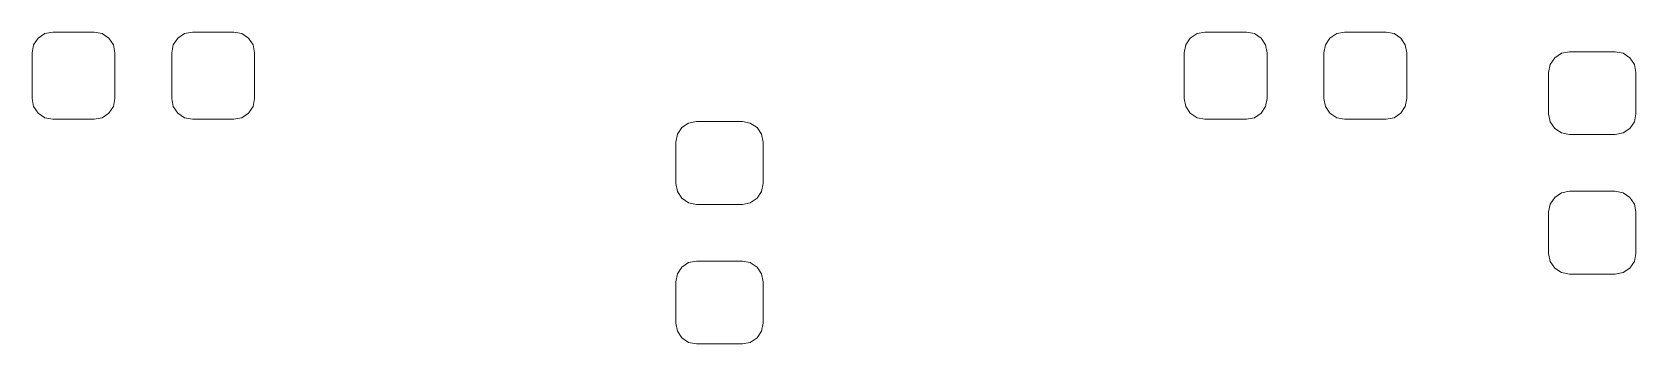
# Model space of a CAD drawing. Header units: millimetres. Extents: x -50 to 46, y -112 to 132.
# Drawn here: x -40.35 to -21.98, y 77.34 to 80.91 of the extents above; entities that cross this region are included whole.
import ezdxf

# ---------------------------------------------------------------- set-up
doc = ezdxf.new("R2010")
doc.units = ezdxf.units.MM
doc.header["$MEASUREMENT"] = 0
doc.layers.add('Layer 1', color=7, linetype='Continuous')

msp = doc.modelspace()

# ---------------------------------------------------------------- linework, layer by layer
at = {"layer": 'Layer 1', "lineweight": 9}
for points in [[(-39.4024, 80.1512), (-39.4024, 80.1512), (-39.4205, 80.0603), (-39.4205, 80.0603), (-39.4205, 80.0603), (-39.4205, 80.0603), (-39.472, 79.9833), (-39.472, 79.9833), (-39.472, 79.9833), (-39.472, 79.9833), (-39.549, 79.9318), (-39.549, 79.9318), (-39.549, 79.9318), (-39.549, 79.9318), (-39.6399, 79.9137), (-39.6399, 79.9137), (-39.6399, 79.9137), (-39.6399, 79.9137), (-40.1149, 79.9137), (-40.1149, 79.9137), (-40.1149, 79.9137), (-40.1149, 79.9137), (-40.2058, 79.9318), (-40.2058, 79.9318), (-40.2058, 79.9318), (-40.2058, 79.9318), (-40.2828, 79.9833), (-40.2828, 79.9833), (-40.2828, 79.9833), (-40.2828, 79.9833), (-40.3343, 80.0603), (-40.3343, 80.0603), (-40.3343, 80.0603), (-40.3343, 80.0603), (-40.3524, 80.1512), (-40.3524, 80.1512), (-40.3524, 80.1512), (-40.3524, 80.1512), (-40.3524, 80.6762), (-40.3524, 80.6762), (-40.3524, 80.6762), (-40.3524, 80.6762), (-40.3343, 80.7671), (-40.3343, 80.7671), (-40.3343, 80.7671), (-40.3343, 80.7671), (-40.2828, 80.8441), (-40.2828, 80.8441), (-40.2828, 80.8441), (-40.2828, 80.8441), (-40.2058, 80.8956), (-40.2058, 80.8956), (-40.2058, 80.8956), (-40.2058, 80.8956), (-40.1149, 80.9137), (-40.1149, 80.9137), (-40.1149, 80.9137), (-40.1149, 80.9137), (-39.6399, 80.9137), (-39.6399, 80.9137), (-39.6399, 80.9137), (-39.6399, 80.9137), (-39.549, 80.8956), (-39.549, 80.8956), (-39.549, 80.8956), (-39.549, 80.8956), (-39.472, 80.8441), (-39.472, 80.8441), (-39.472, 80.8441), (-39.472, 80.8441), (-39.4205, 80.7671), (-39.4205, 80.7671), (-39.4205, 80.7671), (-39.4205, 80.7671), (-39.4024, 80.6762), (-39.4024, 80.6762), (-39.4024, 80.6762), (-39.4024, 80.6762), (-39.4024, 80.1512), (-39.4024, 80.1512)], [(-37.8024, 80.1512), (-37.8024, 80.1512), (-37.8205, 80.0603), (-37.8205, 80.0603), (-37.8205, 80.0603), (-37.8205, 80.0603), (-37.872, 79.9833), (-37.872, 79.9833), (-37.872, 79.9833), (-37.872, 79.9833), (-37.949, 79.9318), (-37.949, 79.9318), (-37.949, 79.9318), (-37.949, 79.9318), (-38.0399, 79.9137), (-38.0399, 79.9137), (-38.0399, 79.9137), (-38.0399, 79.9137), (-38.5149, 79.9137), (-38.5149, 79.9137), (-38.5149, 79.9137), (-38.5149, 79.9137), (-38.6058, 79.9318), (-38.6058, 79.9318), (-38.6058, 79.9318), (-38.6058, 79.9318), (-38.6828, 79.9833), (-38.6828, 79.9833), (-38.6828, 79.9833), (-38.6828, 79.9833), (-38.7343, 80.0603), (-38.7343, 80.0603), (-38.7343, 80.0603), (-38.7343, 80.0603), (-38.7524, 80.1512), (-38.7524, 80.1512), (-38.7524, 80.1512), (-38.7524, 80.1512), (-38.7524, 80.6762), (-38.7524, 80.6762), (-38.7524, 80.6762), (-38.7524, 80.6762), (-38.7343, 80.7671), (-38.7343, 80.7671), (-38.7343, 80.7671), (-38.7343, 80.7671), (-38.6828, 80.8441), (-38.6828, 80.8441), (-38.6828, 80.8441), (-38.6828, 80.8441), (-38.6058, 80.8956), (-38.6058, 80.8956), (-38.6058, 80.8956), (-38.6058, 80.8956), (-38.5149, 80.9137), (-38.5149, 80.9137), (-38.5149, 80.9137), (-38.5149, 80.9137), (-38.0399, 80.9137), (-38.0399, 80.9137), (-38.0399, 80.9137), (-38.0399, 80.9137), (-37.949, 80.8956), (-37.949, 80.8956), (-37.949, 80.8956), (-37.949, 80.8956), (-37.872, 80.8441), (-37.872, 80.8441), (-37.872, 80.8441), (-37.872, 80.8441), (-37.8205, 80.7671), (-37.8205, 80.7671), (-37.8205, 80.7671), (-37.8205, 80.7671), (-37.8024, 80.6762), (-37.8024, 80.6762), (-37.8024, 80.6762), (-37.8024, 80.6762), (-37.8024, 80.1512), (-37.8024, 80.1512)], [(-26.2024, 80.1512), (-26.2024, 80.1512), (-26.2205, 80.0603), (-26.2205, 80.0603), (-26.2205, 80.0603), (-26.2205, 80.0603), (-26.272, 79.9833), (-26.272, 79.9833), (-26.272, 79.9833), (-26.272, 79.9833), (-26.349, 79.9318), (-26.349, 79.9318), (-26.349, 79.9318), (-26.349, 79.9318), (-26.4399, 79.9137), (-26.4399, 79.9137), (-26.4399, 79.9137), (-26.4399, 79.9137), (-26.9149, 79.9137), (-26.9149, 79.9137), (-26.9149, 79.9137), (-26.9149, 79.9137), (-27.0058, 79.9318), (-27.0058, 79.9318), (-27.0058, 79.9318), (-27.0058, 79.9318), (-27.0828, 79.9833), (-27.0828, 79.9833), (-27.0828, 79.9833), (-27.0828, 79.9833), (-27.1343, 80.0603), (-27.1343, 80.0603), (-27.1343, 80.0603), (-27.1343, 80.0603), (-27.1524, 80.1512), (-27.1524, 80.1512), (-27.1524, 80.1512), (-27.1524, 80.1512), (-27.1524, 80.6762), (-27.1524, 80.6762), (-27.1524, 80.6762), (-27.1524, 80.6762), (-27.1343, 80.7671), (-27.1343, 80.7671), (-27.1343, 80.7671), (-27.1343, 80.7671), (-27.0828, 80.8441), (-27.0828, 80.8441), (-27.0828, 80.8441), (-27.0828, 80.8441), (-27.0058, 80.8956), (-27.0058, 80.8956), (-27.0058, 80.8956), (-27.0058, 80.8956), (-26.9149, 80.9137), (-26.9149, 80.9137), (-26.9149, 80.9137), (-26.9149, 80.9137), (-26.4399, 80.9137), (-26.4399, 80.9137), (-26.4399, 80.9137), (-26.4399, 80.9137), (-26.349, 80.8956), (-26.349, 80.8956), (-26.349, 80.8956), (-26.349, 80.8956), (-26.272, 80.8441), (-26.272, 80.8441), (-26.272, 80.8441), (-26.272, 80.8441), (-26.2205, 80.7671), (-26.2205, 80.7671), (-26.2205, 80.7671), (-26.2205, 80.7671), (-26.2024, 80.6762), (-26.2024, 80.6762), (-26.2024, 80.6762), (-26.2024, 80.6762), (-26.2024, 80.1512), (-26.2024, 80.1512)], [(-24.6024, 80.1512), (-24.6024, 80.1512), (-24.6205, 80.0603), (-24.6205, 80.0603), (-24.6205, 80.0603), (-24.6205, 80.0603), (-24.672, 79.9833), (-24.672, 79.9833), (-24.672, 79.9833), (-24.672, 79.9833), (-24.749, 79.9318), (-24.749, 79.9318), (-24.749, 79.9318), (-24.749, 79.9318), (-24.8399, 79.9137), (-24.8399, 79.9137), (-24.8399, 79.9137), (-24.8399, 79.9137), (-25.3149, 79.9137), (-25.3149, 79.9137), (-25.3149, 79.9137), (-25.3149, 79.9137), (-25.4058, 79.9318), (-25.4058, 79.9318), (-25.4058, 79.9318), (-25.4058, 79.9318), (-25.4828, 79.9833), (-25.4828, 79.9833), (-25.4828, 79.9833), (-25.4828, 79.9833), (-25.5343, 80.0603), (-25.5343, 80.0603), (-25.5343, 80.0603), (-25.5343, 80.0603), (-25.5524, 80.1512), (-25.5524, 80.1512), (-25.5524, 80.1512), (-25.5524, 80.1512), (-25.5524, 80.6762), (-25.5524, 80.6762), (-25.5524, 80.6762), (-25.5524, 80.6762), (-25.5343, 80.7671), (-25.5343, 80.7671), (-25.5343, 80.7671), (-25.5343, 80.7671), (-25.4828, 80.8441), (-25.4828, 80.8441), (-25.4828, 80.8441), (-25.4828, 80.8441), (-25.4058, 80.8956), (-25.4058, 80.8956), (-25.4058, 80.8956), (-25.4058, 80.8956), (-25.3149, 80.9137), (-25.3149, 80.9137), (-25.3149, 80.9137), (-25.3149, 80.9137), (-24.8399, 80.9137), (-24.8399, 80.9137), (-24.8399, 80.9137), (-24.8399, 80.9137), (-24.749, 80.8956), (-24.749, 80.8956), (-24.749, 80.8956), (-24.749, 80.8956), (-24.672, 80.8441), (-24.672, 80.8441), (-24.672, 80.8441), (-24.672, 80.8441), (-24.6205, 80.7671), (-24.6205, 80.7671), (-24.6205, 80.7671), (-24.6205, 80.7671), (-24.6024, 80.6762), (-24.6024, 80.6762), (-24.6024, 80.6762), (-24.6024, 80.6762), (-24.6024, 80.1512), (-24.6024, 80.1512)], [(-22.7399, 79.7387), (-22.7399, 79.7387), (-22.8308, 79.7568), (-22.8308, 79.7568), (-22.8308, 79.7568), (-22.8308, 79.7568), (-22.9078, 79.8083), (-22.9078, 79.8083), (-22.9078, 79.8083), (-22.9078, 79.8083), (-22.9593, 79.8853), (-22.9593, 79.8853), (-22.9593, 79.8853), (-22.9593, 79.8853), (-22.9774, 79.9762), (-22.9774, 79.9762), (-22.9774, 79.9762), (-22.9774, 79.9762), (-22.9774, 80.4512), (-22.9774, 80.4512), (-22.9774, 80.4512), (-22.9774, 80.4512), (-22.9593, 80.5421), (-22.9593, 80.5421), (-22.9593, 80.5421), (-22.9593, 80.5421), (-22.9078, 80.6191), (-22.9078, 80.6191), (-22.9078, 80.6191), (-22.9078, 80.6191), (-22.8308, 80.6706), (-22.8308, 80.6706), (-22.8308, 80.6706), (-22.8308, 80.6706), (-22.7399, 80.6887), (-22.7399, 80.6887), (-22.7399, 80.6887), (-22.7399, 80.6887), (-22.2149, 80.6887), (-22.2149, 80.6887), (-22.2149, 80.6887), (-22.2149, 80.6887), (-22.124, 80.6706), (-22.124, 80.6706), (-22.124, 80.6706), (-22.124, 80.6706), (-22.047, 80.6191), (-22.047, 80.6191), (-22.047, 80.6191), (-22.047, 80.6191), (-21.9955, 80.5421), (-21.9955, 80.5421), (-21.9955, 80.5421), (-21.9955, 80.5421), (-21.9774, 80.4512), (-21.9774, 80.4512), (-21.9774, 80.4512), (-21.9774, 80.4512), (-21.9774, 79.9762), (-21.9774, 79.9762), (-21.9774, 79.9762), (-21.9774, 79.9762), (-21.9955, 79.8853), (-21.9955, 79.8853), (-21.9955, 79.8853), (-21.9955, 79.8853), (-22.047, 79.8083), (-22.047, 79.8083), (-22.047, 79.8083), (-22.047, 79.8083), (-22.124, 79.7568), (-22.124, 79.7568), (-22.124, 79.7568), (-22.124, 79.7568), (-22.2149, 79.7387), (-22.2149, 79.7387), (-22.2149, 79.7387), (-22.2149, 79.7387), (-22.7399, 79.7387), (-22.7399, 79.7387)], [(-32.7399, 78.9387), (-32.7399, 78.9387), (-32.8308, 78.9568), (-32.8308, 78.9568), (-32.8308, 78.9568), (-32.8308, 78.9568), (-32.9078, 79.0083), (-32.9078, 79.0083), (-32.9078, 79.0083), (-32.9078, 79.0083), (-32.9593, 79.0853), (-32.9593, 79.0853), (-32.9593, 79.0853), (-32.9593, 79.0853), (-32.9774, 79.1762), (-32.9774, 79.1762), (-32.9774, 79.1762), (-32.9774, 79.1762), (-32.9774, 79.6512), (-32.9774, 79.6512), (-32.9774, 79.6512), (-32.9774, 79.6512), (-32.9593, 79.7421), (-32.9593, 79.7421), (-32.9593, 79.7421), (-32.9593, 79.7421), (-32.9078, 79.8191), (-32.9078, 79.8191), (-32.9078, 79.8191), (-32.9078, 79.8191), (-32.8308, 79.8706), (-32.8308, 79.8706), (-32.8308, 79.8706), (-32.8308, 79.8706), (-32.7399, 79.8887), (-32.7399, 79.8887), (-32.7399, 79.8887), (-32.7399, 79.8887), (-32.2149, 79.8887), (-32.2149, 79.8887), (-32.2149, 79.8887), (-32.2149, 79.8887), (-32.124, 79.8706), (-32.124, 79.8706), (-32.124, 79.8706), (-32.124, 79.8706), (-32.047, 79.8191), (-32.047, 79.8191), (-32.047, 79.8191), (-32.047, 79.8191), (-31.9955, 79.7421), (-31.9955, 79.7421), (-31.9955, 79.7421), (-31.9955, 79.7421), (-31.9774, 79.6512), (-31.9774, 79.6512), (-31.9774, 79.6512), (-31.9774, 79.6512), (-31.9774, 79.1762), (-31.9774, 79.1762), (-31.9774, 79.1762), (-31.9774, 79.1762), (-31.9955, 79.0853), (-31.9955, 79.0853), (-31.9955, 79.0853), (-31.9955, 79.0853), (-32.047, 79.0083), (-32.047, 79.0083), (-32.047, 79.0083), (-32.047, 79.0083), (-32.124, 78.9568), (-32.124, 78.9568), (-32.124, 78.9568), (-32.124, 78.9568), (-32.2149, 78.9387), (-32.2149, 78.9387), (-32.2149, 78.9387), (-32.2149, 78.9387), (-32.7399, 78.9387), (-32.7399, 78.9387)], [(-22.7399, 78.1387), (-22.7399, 78.1387), (-22.8308, 78.1568), (-22.8308, 78.1568), (-22.8308, 78.1568), (-22.8308, 78.1568), (-22.9078, 78.2083), (-22.9078, 78.2083), (-22.9078, 78.2083), (-22.9078, 78.2083), (-22.9593, 78.2853), (-22.9593, 78.2853), (-22.9593, 78.2853), (-22.9593, 78.2853), (-22.9774, 78.3762), (-22.9774, 78.3762), (-22.9774, 78.3762), (-22.9774, 78.3762), (-22.9774, 78.8512), (-22.9774, 78.8512), (-22.9774, 78.8512), (-22.9774, 78.8512), (-22.9593, 78.9421), (-22.9593, 78.9421), (-22.9593, 78.9421), (-22.9593, 78.9421), (-22.9078, 79.0191), (-22.9078, 79.0191), (-22.9078, 79.0191), (-22.9078, 79.0191), (-22.8308, 79.0706), (-22.8308, 79.0706), (-22.8308, 79.0706), (-22.8308, 79.0706), (-22.7399, 79.0887), (-22.7399, 79.0887), (-22.7399, 79.0887), (-22.7399, 79.0887), (-22.2149, 79.0887), (-22.2149, 79.0887), (-22.2149, 79.0887), (-22.2149, 79.0887), (-22.124, 79.0706), (-22.124, 79.0706), (-22.124, 79.0706), (-22.124, 79.0706), (-22.047, 79.0191), (-22.047, 79.0191), (-22.047, 79.0191), (-22.047, 79.0191), (-21.9955, 78.9421), (-21.9955, 78.9421), (-21.9955, 78.9421), (-21.9955, 78.9421), (-21.9774, 78.8512), (-21.9774, 78.8512), (-21.9774, 78.8512), (-21.9774, 78.8512), (-21.9774, 78.3762), (-21.9774, 78.3762), (-21.9774, 78.3762), (-21.9774, 78.3762), (-21.9955, 78.2853), (-21.9955, 78.2853), (-21.9955, 78.2853), (-21.9955, 78.2853), (-22.047, 78.2083), (-22.047, 78.2083), (-22.047, 78.2083), (-22.047, 78.2083), (-22.124, 78.1568), (-22.124, 78.1568), (-22.124, 78.1568), (-22.124, 78.1568), (-22.2149, 78.1387), (-22.2149, 78.1387), (-22.2149, 78.1387), (-22.2149, 78.1387), (-22.7399, 78.1387), (-22.7399, 78.1387)], [(-32.7399, 77.3387), (-32.7399, 77.3387), (-32.8308, 77.3568), (-32.8308, 77.3568), (-32.8308, 77.3568), (-32.8308, 77.3568), (-32.9078, 77.4083), (-32.9078, 77.4083), (-32.9078, 77.4083), (-32.9078, 77.4083), (-32.9593, 77.4853), (-32.9593, 77.4853), (-32.9593, 77.4853), (-32.9593, 77.4853), (-32.9774, 77.5762), (-32.9774, 77.5762), (-32.9774, 77.5762), (-32.9774, 77.5762), (-32.9774, 78.0512), (-32.9774, 78.0512), (-32.9774, 78.0512), (-32.9774, 78.0512), (-32.9593, 78.1421), (-32.9593, 78.1421), (-32.9593, 78.1421), (-32.9593, 78.1421), (-32.9078, 78.2191), (-32.9078, 78.2191), (-32.9078, 78.2191), (-32.9078, 78.2191), (-32.8308, 78.2706), (-32.8308, 78.2706), (-32.8308, 78.2706), (-32.8308, 78.2706), (-32.7399, 78.2887), (-32.7399, 78.2887), (-32.7399, 78.2887), (-32.7399, 78.2887), (-32.2149, 78.2887), (-32.2149, 78.2887), (-32.2149, 78.2887), (-32.2149, 78.2887), (-32.124, 78.2706), (-32.124, 78.2706), (-32.124, 78.2706), (-32.124, 78.2706), (-32.047, 78.2191), (-32.047, 78.2191), (-32.047, 78.2191), (-32.047, 78.2191), (-31.9955, 78.1421), (-31.9955, 78.1421), (-31.9955, 78.1421), (-31.9955, 78.1421), (-31.9774, 78.0512), (-31.9774, 78.0512), (-31.9774, 78.0512), (-31.9774, 78.0512), (-31.9774, 77.5762), (-31.9774, 77.5762), (-31.9774, 77.5762), (-31.9774, 77.5762), (-31.9955, 77.4853), (-31.9955, 77.4853), (-31.9955, 77.4853), (-31.9955, 77.4853), (-32.047, 77.4083), (-32.047, 77.4083), (-32.047, 77.4083), (-32.047, 77.4083), (-32.124, 77.3568), (-32.124, 77.3568), (-32.124, 77.3568), (-32.124, 77.3568), (-32.2149, 77.3387), (-32.2149, 77.3387), (-32.2149, 77.3387), (-32.2149, 77.3387), (-32.7399, 77.3387), (-32.7399, 77.3387)]]:
    msp.add_open_spline(points, degree=3, knots=[0, 0, 0, 0, 0.047619, 0.047619, 0.047619, 0.047619, 0.0952381, 0.0952381, 0.0952381, 0.0952381, 0.1428571, 0.1428571, 0.1428571, 0.1428571, 0.1904762, 0.1904762, 0.1904762, 0.1904762, 0.2380952, 0.2380952, 0.2380952, 0.2380952, 0.2857143, 0.2857143, 0.2857143, 0.2857143, 0.3333333, 0.3333333, 0.3333333, 0.3333333, 0.3809524, 0.3809524, 0.3809524, 0.3809524, 0.4285714, 0.4285714, 0.4285714, 0.4285714, 0.4761905, 0.4761905, 0.4761905, 0.4761905, 0.5238095, 0.5238095, 0.5238095, 0.5238095, 0.5714286, 0.5714286, 0.5714286, 0.5714286, 0.6190476, 0.6190476, 0.6190476, 0.6190476, 0.6666667, 0.6666667, 0.6666667, 0.6666667, 0.7142857, 0.7142857, 0.7142857, 0.7142857, 0.7619048, 0.7619048, 0.7619048, 0.7619048, 0.8095238, 0.8095238, 0.8095238, 0.8095238, 0.8571429, 0.8571429, 0.8571429, 0.8571429, 0.9047619, 0.9047619, 0.9047619, 0.9047619, 1, 1, 1, 1], dxfattribs=at)

doc.saveas('drawing.dxf')
